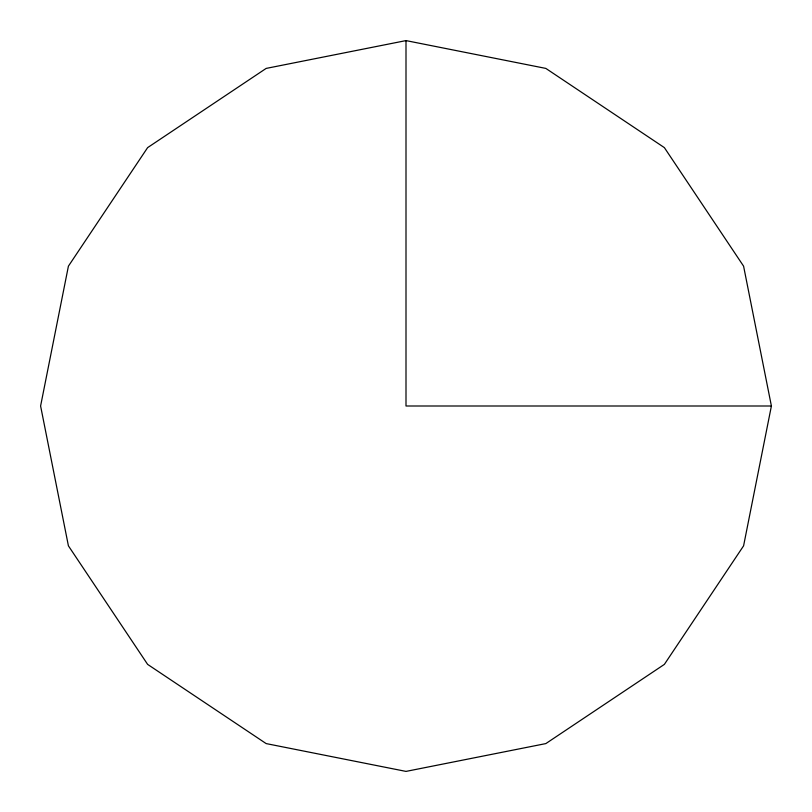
<?xml version="1.0" encoding="UTF-8"?>
<svg xmlns="http://www.w3.org/2000/svg" width="812" height="812" viewBox="0 0 812 812"><rect width="100%" height="100%" fill="white"/><g stroke="black" fill="none" stroke-linecap="round" stroke-linejoin="round"><path stroke-width="1.22" d="M771.4 406L743.589 545.837L664.378 664.378L545.837 743.589L406 771.4L266.163 743.589L147.622 664.378L68.411 545.837L40.6 406L68.411 266.163L147.622 147.622L266.163 68.411L406 40.6L545.837 68.411L664.378 147.622L743.589 266.163L771.4 406L406 406L406 40.6"/></g></svg>
